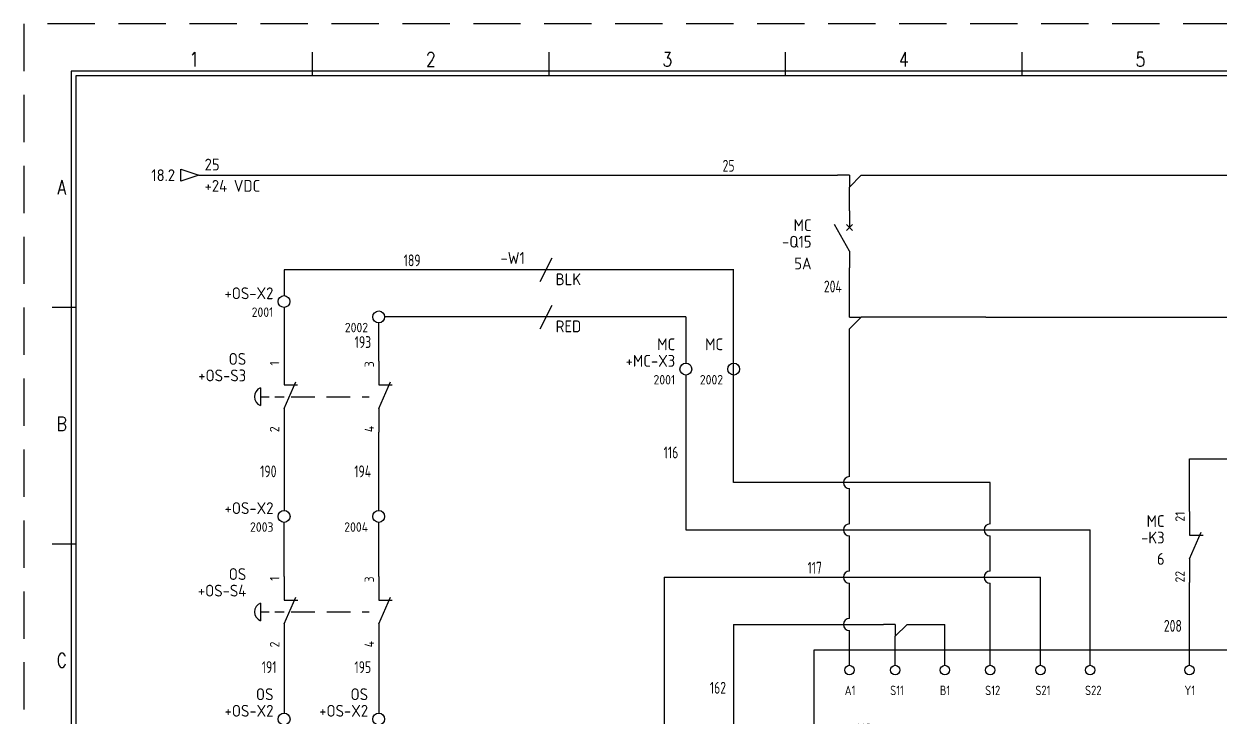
# Model space of a CAD drawing. Header units: millimetres. Extents: x 0 to 420, y 0 to 297.
# Drawn here: x 0 to 252.6, y 150.6 to 297 of the extents above; entities that cross this region are included whole.
import ezdxf
from ezdxf.enums import TextEntityAlignment as Align

# ---------------------------------------------------------------- set-up
doc = ezdxf.new("R2010")
doc.units = ezdxf.units.MM
doc.header["$LTSCALE"] = 10
doc.linetypes.add('DASHED', pattern=[0.75, 0.5, -0.25])
doc.linetypes.add('DASHEDX2', pattern=[1.5, 1, -0.5])
doc.layers.get('0').update_dxf_attribs({"linetype": 'CONTINUOUS'})
for name, color, linetype in [('BLU_1.0mm^2', 5, 'CONTINUOUS'), ('COMMENT', 4, 'CONTINUOUS'), ('DESC', 150, 'CONTINUOUS'), ('GRY_1.5mm^2', 9, 'CONTINUOUS'), ('LINK', 9, 'DASHED'), ('LOC', 8, 'CONTINUOUS'), ('MISC', 7, 'CONTINUOUS'), ('RED_1.0mm^2', 1, 'CONTINUOUS'), ('SYMS', 7, 'CONTINUOUS'), ('TAGS', 150, 'CONTINUOUS'), ('TERMS', 123, 'CONTINUOUS'), ('WIRENO', 72, 'CONTINUOUS'), ('WIREREF_DEST', 52, 'CONTINUOUS'), ('XREF', 7, 'CONTINUOUS'), ('XREFCHILD', 134, 'CONTINUOUS'), ('YEL_1.0mm^2', 2, 'CONTINUOUS'), ('ZUWAKU', 7, 'CONTINUOUS')]:
    doc.layers.add(name, color=color, linetype=linetype)
doc.styles.get("Standard").update_dxf_attribs({"font": 'romans', "width": 0.8, "bigfont": 'extfont'})
doc.styles.add('WD_IEC', font='isocp2.shx', dxfattribs={"width": 0.9, "height": 4, "bigfont": 'extfont2.shx'})

# ---------------------------------------------------------------- blocks, each defined once
blk = doc.blocks.new('VDV1_25')
for p, q in [((237.14, 48.12), (237.14, 51.12)), ((256.39, 48.12), (256.39, 51.12)), ((277.39, 48.12), (277.39, 51.12)), ((298.39, 48.12), (298.39, 51.12)), ((237.14, 30.12), (232.64, 48.12)), ((256.39, 30.12), (251.89, 48.12)), ((277.39, 30.12), (272.89, 48.12)), ((298.39, 30.12), (293.89, 48.12)), ((237.14, 27.12), (237.14, 30.12)), ((256.39, 27.12), (256.39, 30.12)), ((277.39, 27.12), (277.39, 30.12)), ((298.39, 27.12), (298.39, 30.12))]:
    blk.add_line(p, q)
for centre in [(14.88, 72.25), (34.25, 72.25), (55.25, 72.25), (74.38, 72.25), (95.62, 72.25), (116.62, 72.25), (158.62, 72.25), (197.12, 72.25), (217.78, 72.26), (237.14, 72.25), (256.5, 72.25), (277.38, 72.25), (298.62, 72.25), (319.62, 72.25), (14.88, 8.5), (34, 8.5), (74.75, 8.5), (96, 8.5), (237.12, 8.5), (256.25, 8.5), (277.5, 8.5), (298.38, 8.5), (320, 8.5)]:
    blk.add_circle(centre, 2)
at = {"layer": 'SYMS'}
for p, q in [((0, 80.75), (337, 80.75)), ((0, 0), (0, 80.75)), ((337, 80.75), (337, 0)), ((237.14, 51.12), (237.14, 70.25)), ((256.39, 51.12), (256.39, 70.25)), ((277.39, 51.12), (277.39, 70.25)), ((298.39, 51.12), (298.39, 70.25)), ((237.14, 27.12), (237.12, 10.5)), ((256.39, 27.12), (256.38, 10.5)), ((277.39, 27.12), (277.38, 10.5)), ((298.39, 27.12), (298.38, 10.5)), ((337, 0), (0, 0))]:
    blk.add_line(p, q, dxfattribs=at)
at = {"style": 'WD_IEC', "flags": 1}
for tag, p, height in [('X4TERM01', (12.88, 72.25), 0.256), ('X2TERM01', (14.88, 74.25), 0.256), ('X2TERM02', (34.25, 74.25), 0.256), ('X2TERM03', (55.25, 74.25), 0.256), ('X2TERM04', (74.38, 74.25), 0.256), ('X2TERM05', (95.62, 74.25), 0.256), ('X2TERM06', (116.62, 74.25), 0.256), ('X2TERM07', (158.62, 74.25), 0.256), ('X2TERM08', (197.12, 74.25), 0.256), ('X2TERM09', (217.78, 74.26), 0.256), ('X2TERM10', (237.14, 74.25), 0.256), ('X2TERM11', (256.5, 74.25), 0.256), ('X2TERM12', (277.38, 74.25), 0.256), ('X2TERM13', (298.62, 74.25), 0.256), ('X2TERM14', (319.62, 74.25), 0.256), ('X1TERM14', (321.62, 72.25), 0.256), ('X4TERM15', (12.88, 8.5), 0.256), ('X8TERM15', (14.88, 6.5), 0.256), ('X8TERM16', (34, 6.5), 0.256), ('X8TERM17', (74.75, 6.5), 0.256), ('X8TERM18', (96, 6.5), 0.256), ('X8TERM19', (237.12, 6.5), 0.256), ('X8TERM20', (256.25, 6.5), 0.256), ('X8TERM21', (277.5, 6.5), 0.256), ('X8TERM22', (298.38, 6.5), 0.256), ('X8TERM23', (320, 6.5), 0.256), ('X1TERM23', (322, 8.5), 0.256), ('FAMILY', (0, 0), 0.02), ('CAT', (0, 0), 0.02), ('MFG', (0, 0), 0.02), ('ASSYCODE', (0, 0), 0.02)]:
    blk.add_attdef(tag, p, '', height=height, dxfattribs=at)
at = {"style": 'WD_IEC'}
for tag, p in [('DESC1', (345.5, 44.62)), ('DESC2', (345.5, 38.25)), ('INST', (347.85, 24.39)), ('LOC', (347.97, 17.09))]:
    blk.add_attdef(tag, p, '', height=4, dxfattribs=at)
blk.add_attdef('TAG1', text='', height=4, dxfattribs=at).set_placement((21, 38.25), align=Align.CENTER)
at = {"layer": 'SYMS', "style": 'WD_IEC'}
for tag, p in [('TERM01', (12.88, 61.62)), ('TERM02', (32.12, 61.62)), ('TERM03', (53.12, 61.62)), ('TERM04', (72.25, 61.62)), ('TERM05', (93.5, 61.62)), ('TERM06', (114.5, 61.62)), ('TERM07', (156.5, 61.62)), ('TERM08', (195, 61.62)), ('TERM09', (213.07, 61.62)), ('TERM10', (229.88, 61.62)), ('TERM11', (247.95, 61.62)), ('TERM12', (268.83, 61.62)), ('TERM13', (289.63, 61.62)), ('TERM14', (317.5, 61.62)), ('TERM15', (10.62, 14.88)), ('TERM16', (29.75, 14.88)), ('TERM17', (72.62, 14.88)), ('TERM18', (93.88, 14.88)), ('TERM19', (230.02, 14.88)), ('TERM20', (248.18, 14.88)), ('TERM21', (268.83, 14.88)), ('TERM22', (289.75, 14.88)), ('TERM23', (317.88, 14.88))]:
    blk.add_attdef(tag, p, '', height=4, dxfattribs=at)
blk = doc.blocks.new('VPB22')
for p, q in [((0, 7.5), (0, 2.5)), ((0, -2.5), (2.5, 3.12)), ((0, 2.5), (2.87, 2.5)), ((0, -2.5), (0, -7.5))]:
    blk.add_line(p, q)
at = {"style": 'WD_IEC'}
for tag, p in [('INST', (-5.25, 7.75)), ('LOC', (-5.25, 4.25)), ('TAG2', (-5.25, 0.75)), ('XREF', (-5.25, -3.75)), ('DESC1', (-5.25, -7.6)), ('DESC2', (-5.25, -11.1)), ('DESC3', (-5.25, -14.6))]:
    blk.add_attdef(tag, text='', height=2.5, dxfattribs=at).set_placement(p, align=Align.RIGHT)
at = {"style": 'WD_IEC', "flags": 1}
for tag, p, height in [('X2TERM01', (0, 7.5), 0.32), ('X4LINK', (-2, 0), 0.32), ('X1LINK', (1.11, 0), 0.32), ('CONTACT', (4, -3.5), 1), ('FAMILY', (4, -5), 1), ('X8TERM02', (0, -7.5), 0.32)]:
    blk.add_attdef(tag, p, '', height=height, dxfattribs=at)
at = {"style": 'WD_IEC'}
blk.add_attdef('TERM01', text='', height=2, rotation=90, dxfattribs=at).set_placement((-1, 7.5), align=Align.RIGHT)
blk.add_attdef('TERM02', (-1, -7.5), '', height=2, rotation=90, dxfattribs=at)
blk = doc.blocks.new('HW02')
for p, q in [((-1.25, -2.5), (1.25, 2.5)), ((1.25, 0), (-1.25, 0))]:
    blk.add_line(p, q)
at = {"style": 'WD_IEC', "flags": 1}
for tag, height, p in [('INST', 2.5, (-4.5, 8.25)), ('LOC', 2.5, (-4.5, 4.75)), ('XREF', 2.7, (-4.5, -3.75)), ('DESC1', 2.5, (-4.5, -7.75)), ('DESC2', 2.5, (-4.5, -11.25)), ('DESC3', 2.5, (-4.5, -14.75))]:
    blk.add_attdef(tag, text='', height=height, dxfattribs=at).set_placement(p, align=Align.RIGHT)
at = {"style": 'WD_IEC'}
blk.add_attdef('TAG2', text='', height=2.5, dxfattribs=at).set_placement((-4.5, 1.25), align=Align.RIGHT)
at = {"style": 'WD_IEC', "flags": 1}
for tag, p, height in [('X4TERM01', (-1.25, 0), 0.36), ('X2LINK', (0, 1), 0.32), ('X1TERM01', (1.25, 0), 0.36), ('X8LINK', (0, -1), 0.32), ('FAMILY', (3.06, -11.76), 1)]:
    blk.add_attdef(tag, p, '', height=height, dxfattribs=at)
at = {"style": 'WD_IEC'}
blk.add_attdef('RATING1', text='', height=2.5, dxfattribs=at).set_placement((2, -2), align=Align.MIDDLE_LEFT)
blk = doc.blocks.new('VPB12M')
for p, q in [((0, 7.5), (0, 2.5)), ((0, -2.5), (2.5, 3.125)), ((-5, 1.875), (-5, -1.875)), ((-5, 0), (-3.125, 0)), ((-1.94444, 0), (0, 0)), ((0, 2.5), (2.8678, 2.5)), ((0, -2.5), (0, -7.5))]:
    blk.add_line(p, q)
blk.add_arc((-4.21875, 0), 2.03125, 112.6198649, 247.3801351)
at = {"style": 'WD_IEC'}
for tag, p in [('INST', (-8, 10.25)), ('LOC', (-8, 6.75)), ('TAG1', (-8, 3.25)), ('DESC1', (-8, -10.35)), ('DESC2', (-8, -13.85)), ('DESC3', (-8, -17.35))]:
    blk.add_attdef(tag, text='', height=2.5, dxfattribs=at).set_placement(p, align=Align.RIGHT)
at = {"style": 'WD_IEC', "flags": 1}
for tag, p, height in [('X2TERM01', (0, 7.5), 0.32), ('CONTACT', (0.5, 4.5), 1), ('X1LINK', (1.5, 0), 0.32), ('ASSYCODE', (1, -4), 1), ('FAMILY', (1, -5.5), 1), ('X8TERM02', (0, -7.5), 0.32), ('CATDESC', (1, -7), 1)]:
    blk.add_attdef(tag, p, '', height=height, dxfattribs=at)
at = {"style": 'WD_IEC'}
blk.add_attdef('TERM01', text='', height=2, rotation=90, dxfattribs=at).set_placement((-1, 7.5), align=Align.RIGHT)
at = {"style": 'WD_IEC', "flags": 9}
for tag, p in [('MFG', (-8.5, -0.25)), ('CAT', (-8.5, -2.75))]:
    blk.add_attdef(tag, text='', height=1.5, dxfattribs=at).set_placement(p, align=Align.RIGHT)
at = {"style": 'WD_IEC'}
blk.add_attdef('TERM02', (-1, -7.5), '', height=2, rotation=90, dxfattribs=at)
at = {"lineweight": 15, "style": 'WD_IEC'}
blk.add_attdef('XREF', text='', height=2.5, dxfattribs=at).set_placement((-8, -6.35), align=Align.RIGHT)
blk = doc.blocks.new('HW01')
for p, q in [((-1.25, -2.5), (1.25, 2.5)), ((1.25, 0), (-1.25, 0))]:
    blk.add_line(p, q)
at = {"style": 'WD_IEC', "flags": 1}
for tag, height, p in [('INST', 2.5, (-4.5, 8.25)), ('LOC', 2.5, (-4.5, 4.75)), ('XREF', 2.7, (-4.5, -3.75)), ('DESC1', 2.5, (-4.5, -7.75)), ('DESC2', 2.5, (-4.5, -11.25)), ('DESC3', 2.5, (-4.5, -14.75))]:
    blk.add_attdef(tag, text='', height=height, dxfattribs=at).set_placement(p, align=Align.RIGHT)
at = {"style": 'WD_IEC'}
blk.add_attdef('TAG1', text='', height=2.5, dxfattribs=at).set_placement((-4.5, 1.25), align=Align.RIGHT)
at = {"style": 'WD_IEC', "flags": 1}
for tag, p, height in [('X4TERM01', (-1.25, 0), 0.36), ('X2LINK', (0, 1), 0.32), ('X1TERM01', (1.25, 0), 0.36), ('X8LINK', (0, -1), 0.32), ('MFG', (3.06, -7.26), 1), ('ASSYCODE', (3.06, -10.26), 1), ('CAT', (3.06, -8.76), 1), ('FAMILY', (3.06, -11.76), 1), ('CATDESC', (3.06, -13.26), 1)]:
    blk.add_attdef(tag, p, '', height=height, dxfattribs=at)
at = {"style": 'WD_IEC'}
blk.add_attdef('RATING1', text='', height=2.5, dxfattribs=at).set_placement((2, -2), align=Align.MIDDLE_LEFT)
blk = doc.blocks.new('VCR22')
for p, q in [((0, 7.5), (0, 2.5)), ((0, -2.5), (2.5, 3.12)), ((0, 2.5), (2.87, 2.5)), ((0, -2.5), (0, -7.5))]:
    blk.add_line(p, q)
at = {"style": 'WD_IEC'}
for tag, p in [('INST', (-5.25, 7.75)), ('LOC', (-5.25, 4.25)), ('TAG2', (-5.25, 0.75)), ('XREF', (-5.25, -3.75)), ('DESC1', (-5.25, -7.6)), ('DESC2', (-5.25, -11.1)), ('DESC3', (-5.25, -14.6))]:
    blk.add_attdef(tag, text='', height=2.5, dxfattribs=at).set_placement(p, align=Align.RIGHT)
at = {"style": 'WD_IEC', "flags": 1}
for tag, p, height in [('X2TERM01', (0, 7.5), 0.32), ('X4LINK', (-2, 0), 0.32), ('X1LINK', (1.11, 0), 0.32), ('CONTACT', (4, -3.5), 1), ('FAMILY', (4, -5), 1), ('X8TERM02', (0, -7.5), 0.32)]:
    blk.add_attdef(tag, p, '', height=height, dxfattribs=at)
at = {"style": 'WD_IEC'}
blk.add_attdef('TERM01', text='', height=2, rotation=90, dxfattribs=at).set_placement((-1, 7.5), align=Align.RIGHT)
blk.add_attdef('TERM02', (-1, -7.5), '', height=2, rotation=90, dxfattribs=at)
blk = doc.blocks.new('HA1D3')
blk.add_lwpolyline([(0, 0), (-3.75, -1.25), (-3.75, 1.25)], close=True)
at = {"style": 'WD_IEC', "flags": 1}
blk.add_attdef('SIGCODE', text='', height=1, dxfattribs=at).set_placement((-2.5, 1.8), align=Align.RIGHT)
at = {"style": 'WD_IEC'}
for tag, p, height, flags in [('WIRENO', (1.25, 1), 2.5, 8), ('X1TERM01', (0, 0), 0.32, 1)]:
    blk.add_attdef(tag, p, '', height=height, dxfattribs=dict(at, flags=flags))
blk.add_attdef('XREF', text='', height=2.5, dxfattribs=at).set_placement((-5, 0), align=Align.MIDDLE_RIGHT)
blk.add_attdef('DESC1', text='', height=2.5, dxfattribs=at).set_placement((1.25, -1), align=Align.TOP_LEFT)
blk = doc.blocks.new('VT0002')
blk.add_circle((0, 0), 1.25)
at = {"style": 'WD_IEC', "flags": 1}
for tag, p, height in [('ASSYCODE', (2.75, 10.75), 1), ('CATDESC', (2.75, 9.25), 1), ('MFG', (2.75, 7.25), 1.5), ('CAT', (2.75, 4.75), 1.5), ('X2PIN01', (0, 2.25), 0.4), ('X4TERM01', (-1.25, 0), 0.32), ('X4PIN01', (-1.25, 1), 0.4), ('X4TERMDESC01', (-1.25, 0.5), 0.4), ('X2TERM01', (0, 1.25), 0.32), ('X2TERMDESC01', (0, 1.75), 0.4), ('X8PIN01', (0, -0.25), 0.4), ('X1TERM01', (1.25, 0), 0.32), ('X1PIN01', (1.25, 1), 0.4), ('X1TERMDESC01', (1.25, 0.5), 0.4), ('X8TERM01', (0, -1.25), 0.32), ('X8TERMDESC01', (0, -0.75), 0.4), ('LINKTERM', (0, -2), 0.4), ('STRIPSEQ', (0, -3), 0.4)]:
    blk.add_attdef(tag, p, '', height=height, dxfattribs=at)
at = {"style": 'WD_IEC'}
for tag, p in [('INST', (-2.25, 7.5)), ('LOC', (-2.25, 4))]:
    blk.add_attdef(tag, text='', height=2.5, dxfattribs=at).set_placement(p, align=Align.RIGHT)
at = {"style": 'WD_IEC', "flags": 8}
for tag, height, p in [('TAGSTRIP', 2.5, (-2.25, 0.5)), ('TERM01', 2, (-2.25, -3.25))]:
    blk.add_attdef(tag, text='', height=height, dxfattribs=at).set_placement(p, align=Align.RIGHT)
blk = doc.blocks.new('VT1002')
blk.add_circle((0, 0), 1.25)
at = {"style": 'WD_IEC', "flags": 1}
for tag, p, height in [('ASSYCODE', (2.75, 10.75), 1), ('CATDESC', (2.75, 9.25), 1), ('MFG', (2.75, 7.25), 1.5), ('CAT', (2.75, 4.75), 1.5), ('X2PIN01', (0, 2.25), 0.4), ('X4TERM01', (-1.25, 0), 0.32), ('X4PIN01', (-1.25, 1), 0.4), ('X4TERMDESC01', (-1.25, 0.5), 0.4), ('X2TERM01', (0, 1.25), 0.32), ('X2TERMDESC01', (0, 1.75), 0.4), ('X8PIN01', (0, -0.25), 0.4), ('X1TERM01', (1.25, 0), 0.32), ('X1PIN01', (1.25, 1), 0.4), ('X1TERMDESC01', (1.25, 0.5), 0.4), ('X8TERM01', (0, -1.25), 0.32), ('X8TERMDESC01', (0, -0.75), 0.4), ('LINKTERM', (0, -2), 0.4), ('STRIPSEQ', (0, -3), 0.4)]:
    blk.add_attdef(tag, p, '', height=height, dxfattribs=at)
at = {"style": 'WD_IEC'}
for tag, p in [('INST', (-2.25, 7.5)), ('LOC', (-2.25, 4))]:
    blk.add_attdef(tag, text='', height=2.5, dxfattribs=at).set_placement(p, align=Align.RIGHT)
at = {"style": 'WD_IEC', "flags": 8}
for tag, height, p in [('TAGSTRIP', 2.5, (-2.25, 0.5)), ('TERM01', 2, (-2.25, -3.25))]:
    blk.add_attdef(tag, text='', height=height, dxfattribs=at).set_placement(p, align=Align.RIGHT)
blk = doc.blocks.new('WD_WNH')
at = {"linetype": 'Continuous', "style": 'WD_IEC', "width": 0.8}
blk.add_attdef('WIRENO', text='', height=2.5, dxfattribs=at).set_placement((0, 0.75), align=Align.CENTER)
at = {"style": 'WD_IEC', "flags": 1}
for tag, p in [('W08USER', (0, 0.375)), ('W04USER', (0, 0.875)), ('W05USER', (0, 0.75)), ('W09USER', (0, 0.25)), ('W03USER', (0, 1)), ('W06USER', (0, 0.625)), ('W07USER', (0, 0.5)), ('W02USER', (0, 1.125)), ('W01USER', (0, 1.25)), ('W10USER', (0, 0.125))]:
    blk.add_attdef(tag, text='', height=0.08, dxfattribs=at).set_placement(p, align=Align.CENTER)
blk = doc.blocks.new('WD_WNV')
at = {"linetype": 'Continuous', "style": 'WD_IEC', "width": 0.8}
blk.add_attdef('WIRENO', text='', height=2.5, dxfattribs=at).set_placement((-1.6, 0), align=Align.MIDDLE_RIGHT)
at = {"style": 'WD_IEC', "flags": 1}
for tag, p in [('W08USER', (-1, 0.375)), ('W04USER', (-1, 0.875)), ('W05USER', (-1, 0.75)), ('W09USER', (-1, 0.25)), ('W03USER', (-1, 1)), ('W06USER', (-1, 0.625)), ('W07USER', (-1, 0.5)), ('W02USER', (-1, 1.125)), ('W01USER', (-1, 1.25)), ('W10USER', (-1, 0.125))]:
    blk.add_attdef(tag, text='', height=0.08, dxfattribs=at).set_placement(p, align=Align.CENTER)
blk = doc.blocks.new('JIS_border_a3(L)')
at = {"layer": 'ZUWAKU', "color": 5, "linetype": 'DASHEDX2'}
for p, q in [((420, 297), (0, 297)), ((0, 297), (0, 0))]:
    blk.add_line(p, q, dxfattribs=at)
at = {"layer": 'ZUWAKU'}
for p, q in [((61, 286), (61, 291)), ((111, 286), (111, 291)), ((161, 286), (161, 291)), ((211, 286), (211, 291)), ((11, 237), (6, 237)), ((11, 187), (6, 187))]:
    blk.add_line(p, q, dxfattribs=at)
at = {"layer": 'ZUWAKU', "color": 5}
for p, q in [((10, 287), (10, 10)), ((410, 287), (10, 287)), ((11, 286), (11, 11)), ((409, 286), (11, 286))]:
    blk.add_line(p, q, dxfattribs=at)
at = {"layer": 'COMMENT', "width": 0.8}
for s, p in [('1', (36, 289.5)), ('2', (86, 289.5)), ('3', (136, 289.5)), ('4', (186, 289.5)), ('5', (236, 289.5)), ('A', (8, 262.43)), ('B', (8, 212.43)), ('C', (8, 162.43))]:
    blk.add_text(s, height=3, dxfattribs=at).set_placement(p, align=Align.MIDDLE)
blk = doc.blocks.new('HT0_812')
at = {"layer": 'GRY_1.5mm^2'}
for p, q in [((0, 0), (0, 2.5)), ((0, 0), (2.5, 0)), ((2.5, 0), (0, -2.5))]:
    blk.add_line(p, q, dxfattribs=at)
at = {"layer": 'GRY_1.5mm^2', "style": 'WD_IEC', "flags": 1}
for tag, p in [('X2TERM01', (0, 2.5)), ('WDWSEQ', (1.92, 1.22)), ('X1TERM01', (2.5, 0)), ('X8TERM01', (0, -2.5))]:
    blk.add_attdef(tag, p, '', height=0.4, dxfattribs=at)
blk = doc.blocks.new('VCB1')
for p, q in [((0, 6), (0, 2.5)), ((0, -2.5), (-3.12, 3.12)), ((0.62, 1.88), (-0.62, 3.12)), ((-0.62, 1.88), (0.62, 3.12)), ((0, -2.5), (0, -6))]:
    blk.add_line(p, q)
at = {"style": 'WD_IEC'}
for tag, p in [('INST', (-8, 5.25)), ('LOC', (-8, 1.75)), ('TAG1', (-8, -1.75)), ('RATING1', (-8, -6.35)), ('DESC1', (-8, -14.35)), ('DESC2', (-8, -17.85)), ('DESC3', (-8, -21.35))]:
    blk.add_attdef(tag, text='', height=2.5, dxfattribs=at).set_placement(p, align=Align.RIGHT)
at = {"style": 'WD_IEC', "flags": 1}
for tag, p, height in [('X2TERM02', (0, 6), 0.32), ('MFG', (2.84, 2.53), 1.5), ('X4LINK', (-2, 0), 0.32), ('X1LINK', (-0.5, 0), 0.32), ('CAT', (2.84, 0.03), 1.5), ('X8TERM01', (0, -6), 0.32), ('ASSYCODE', (1, -9), 1), ('FAMILY', (1, -10.5), 1), ('CATDESC', (1, -12), 1), ('CONTACT', (1, -13.5), 1)]:
    blk.add_attdef(tag, p, '', height=height, dxfattribs=at)
at = {"style": 'WD_IEC'}
blk.add_attdef('TERM02', text='', height=2, dxfattribs=at).set_placement((1.43, 6), align=Align.TOP_LEFT)
blk.add_attdef('TERM01', (1.4, -5.61), '', height=2, dxfattribs=at)
at = {"lineweight": 15, "style": 'WD_IEC'}
blk.add_attdef('XREF', text='', height=2.5, dxfattribs=at).set_placement((-8, -10.35), align=Align.RIGHT)
blk = doc.blocks.new('HT0_184')
for p, q in [((0, 0), (-2.5, 0)), ((0, 0), (0, -2.5)), ((0, -2.5), (2.5, 0))]:
    blk.add_line(p, q)
at = {"style": 'WD_IEC', "flags": 1}
for tag, p in [('X4TERM01', (-2.5, 0)), ('X1TERM01', (2.5, 0)), ('X8TERM01', (0, -2.5)), ('WDWSEQ', (1.53, -1.26))]:
    blk.add_attdef(tag, p, '', height=0.4, dxfattribs=at)

msp = doc.modelspace()

# ---------------------------------------------------------------- linework, layer by layer
at = {"layer": 'BLU_1.0mm^2'}
for p, q in [((36.95, 265), (171.99, 265)), ((176.99, 265), (303.24, 265)), ((174.49, 257.44), (174.49, 262.5)), ((54.98, 237.04), (54.98, 225.66)), ((75, 225.66), (75, 233.79)), ((54.98, 210.66), (55, 194.1)), ((75, 194.1), (75, 210.66)), ((55, 180.16), (55, 191.6)), ((75, 180.16), (75, 191.6)), ((55, 165.16), (55, 151.25)), ((75, 165.16), (75, 151.25))]:
    msp.add_line(p, q, dxfattribs=at)
at = {"layer": 'GRY_1.5mm^2'}
for p, q in [((174.49, 237.5), (174.49, 245.44)), ((150, 200), (150, 245)), ((203.35, 235), (176.99, 235)), ((203.35, 235), (283.12, 235)), ((174.49, 201.27), (174.49, 232.5)), ((139.92, 222.75), (139.92, 190)), ((246.36, 205), (265.61, 205)), ((246.36, 193.88), (246.36, 205)), ((204.24, 200), (150, 200)), ((204.24, 191.27), (204.24, 200)), ((174.49, 191.27), (174.49, 198.73)), ((139.92, 190), (225.36, 190)), ((225.36, 161.37), (225.36, 190)), ((174.49, 181.27), (174.49, 188.73)), ((204.24, 181.27), (204.24, 188.73)), ((135.36, 180), (214.86, 180)), ((135.36, 180), (135.36, 143.25)), ((214.86, 161.37), (214.86, 180)), ((174.49, 171.26), (174.49, 178.73)), ((204.24, 161.37), (204.24, 178.73)), ((246.36, 161.37), (246.36, 178.88)), ((150.01, 170), (181.68, 170)), ((150.01, 170), (150.01, 143.25)), ((186.68, 170), (194.68, 170)), ((194.68, 161.37), (194.68, 170)), ((174.49, 161.37), (174.49, 168.72)), ((184.18, 161.37), (184.18, 167.5))]:
    msp.add_line(p, q, dxfattribs=at)
for centre in [(174.49, 200), (174.49, 190), (204.24, 190), (174.49, 180), (204.24, 180), (174.49, 169.99)]:
    msp.add_arc(centre, 1.27, 90, 270, dxfattribs=at)
at = {"layer": 'LINK'}
for points in [[(56.48, 218.16), (73, 218.16)], [(56.5, 172.66), (73, 172.66)]]:
    msp.add_lwpolyline(points, dxfattribs=at)
at = {"layer": 'RED_1.0mm^2'}
for p, q in [((109.14, 235.04), (76.25, 235.04)), ((139.92, 235.04), (111.64, 235.04)), ((139.92, 235.04), (139.92, 225.25))]:
    msp.add_line(p, q, dxfattribs=at)
at = {"layer": 'YEL_1.0mm^2'}
for p, q in [((54.98, 245), (54.98, 239.54)), ((109.14, 245), (54.98, 245)), ((150.05, 245), (111.64, 245))]:
    msp.add_line(p, q, dxfattribs=at)

# ---------------------------------------------------------------- block references
msp.add_blockref('JIS_border_a3(L)', (0, 0))
at = {"layer": 'BLU_1.0mm^2'}
msp.add_blockref('HT0_184', (174.49, 265), dxfattribs=at)
at = {"layer": 'GRY_1.5mm^2'}
for name, p in [('HT0_812', (174.49, 235)), ('HT0_184', (184.18, 170))]:
    msp.add_blockref(name, p, dxfattribs=at)
at = {"layer": 'SYMS'}
ref = msp.add_blockref('HA1D3', (36.95, 265), dxfattribs=at)
ref.add_attrib('WIRENO', '25', (38.2, 266), dxfattribs={"layer": 'WIREREF_DEST', "height": 2.5, "style": 'WD_IEC', "flags": 8})
ref.add_attrib('DESC1', '+24 VDC', dxfattribs={"layer": 'DESC', "height": 2.5, "style": 'WD_IEC'}).set_placement((38.2, 264), align=Align.TOP_LEFT)
ref.add_attrib('XREF', '18.2', dxfattribs={"layer": 'XREF', "height": 2.5, "style": 'WD_IEC'}).set_placement((31.95, 265), align=Align.MIDDLE_RIGHT)
ref = msp.add_blockref('VCB1', (174.49, 251.44), dxfattribs=at)
ref.add_attrib('TAG1', '-Q15', dxfattribs={"layer": 'TAGS', "height": 2.5, "style": 'WD_IEC'}).set_placement((166.49, 249.69), align=Align.RIGHT)
ref.add_attrib('LOC', 'MC', dxfattribs={"layer": 'LOC', "height": 2.5, "style": 'WD_IEC'}).set_placement((166.49, 253.19), align=Align.RIGHT)
ref.add_attrib('RATING1', '5A', dxfattribs={"layer": 'MISC', "height": 2.5, "style": 'WD_IEC'}).set_placement((166.49, 245.09), align=Align.RIGHT)
ref = msp.add_blockref('HW01', (110.39, 245), dxfattribs=at)
ref.add_attrib('TAG1', '-W1', dxfattribs={"layer": 'TAGS', "height": 2.5, "style": 'WD_IEC'}).set_placement((105.89, 246.25), align=Align.RIGHT)
ref.add_attrib('RATING1', 'BLK', dxfattribs={"layer": 'MISC', "height": 2.5, "style": 'WD_IEC'}).set_placement((112.39, 243), align=Align.MIDDLE_LEFT)
ref = msp.add_blockref('VT0002', (54.98, 238.29), dxfattribs=at)
ref.add_attrib('TAGSTRIP', '+OS-X2', dxfattribs={"layer": 'TAGS', "height": 2.5, "style": 'WD_IEC', "flags": 8}).set_placement((52.73, 238.79), align=Align.RIGHT)
ref.add_attrib('TERM01', '2001', dxfattribs={"layer": 'TERMS', "height": 2, "style": 'WD_IEC', "flags": 8}).set_placement((52.73, 235.04), align=Align.RIGHT)
ref = msp.add_blockref('HW02', (110.39, 235.04), dxfattribs=at)
ref.add_attrib('RATING1', 'RED', dxfattribs={"layer": 'MISC', "height": 2.5, "style": 'WD_IEC'}).set_placement((112.39, 233.04), align=Align.MIDDLE_LEFT)
ref = msp.add_blockref('VT0002', (75, 235.04), dxfattribs=at)
ref.add_attrib('TERM01', '2002', dxfattribs={"layer": 'TERMS', "height": 2, "style": 'WD_IEC', "flags": 8}).set_placement((72.75, 231.79), align=Align.RIGHT)
ref = msp.add_blockref('VT1002', (139.92, 224), dxfattribs=at)
ref.add_attrib('TAGSTRIP', '+MC-X3', dxfattribs={"layer": 'TAGS', "height": 2.5, "style": 'WD_IEC', "flags": 8}).set_placement((137.67, 224.5), align=Align.RIGHT)
ref.add_attrib('LOC', 'MC', dxfattribs={"layer": 'LOC', "height": 2.5, "style": 'WD_IEC'}).set_placement((137.67, 228), align=Align.RIGHT)
ref.add_attrib('TERM01', '2001', dxfattribs={"layer": 'TERMS', "height": 2, "style": 'WD_IEC', "flags": 8}).set_placement((137.67, 220.75), align=Align.RIGHT)
ref = msp.add_blockref('VT1002', (150.04, 224), dxfattribs=at)
ref.add_attrib('LOC', 'MC', dxfattribs={"layer": 'LOC', "height": 2.5, "style": 'WD_IEC'}).set_placement((147.79, 228), align=Align.RIGHT)
ref.add_attrib('TERM01', '2002', dxfattribs={"layer": 'TERMS', "height": 2, "style": 'WD_IEC', "flags": 8}).set_placement((147.79, 220.75), align=Align.RIGHT)
ref = msp.add_blockref('VPB12M', (54.98, 218.16), dxfattribs=at)
ref.add_attrib('TAG1', '+OS-S3', dxfattribs={"layer": 'TAGS', "height": 2.5, "style": 'WD_IEC'}).set_placement((46.98, 221.41), align=Align.RIGHT)
ref.add_attrib('LOC', 'OS', dxfattribs={"layer": 'LOC', "height": 2.5, "style": 'WD_IEC'}).set_placement((46.98, 224.91), align=Align.RIGHT)
ref.add_attrib('TERM01', '1', dxfattribs={"layer": 'TERMS', "height": 2, "rotation": 90, "style": 'WD_IEC'}).set_placement((53.98, 225.66), align=Align.RIGHT)
ref.add_attrib('TERM02', '2', (53.98, 210.66), dxfattribs={"layer": 'TERMS', "height": 2, "rotation": 90, "style": 'WD_IEC'})
ref = msp.add_blockref('VPB22', (75, 218.16), dxfattribs=at)
ref.add_attrib('TERM01', '3', dxfattribs={"layer": 'TERMS', "height": 2, "rotation": 90, "style": 'WD_IEC'}).set_placement((74, 225.66), align=Align.RIGHT)
ref.add_attrib('TERM02', '4', (74, 210.66), dxfattribs={"layer": 'TERMS', "height": 2, "rotation": 90, "style": 'WD_IEC'})
ref = msp.add_blockref('VT0002', (55, 192.85), dxfattribs=at)
ref.add_attrib('TAGSTRIP', '+OS-X2', dxfattribs={"layer": 'TAGS', "height": 2.5, "style": 'WD_IEC', "flags": 8}).set_placement((52.75, 193.35), align=Align.RIGHT)
ref.add_attrib('TERM01', '2003', dxfattribs={"layer": 'TERMS', "height": 2, "style": 'WD_IEC', "flags": 8}).set_placement((52.75, 189.6), align=Align.RIGHT)
ref = msp.add_blockref('VT0002', (75, 192.85), dxfattribs=at)
ref.add_attrib('TERM01', '2004', dxfattribs={"layer": 'TERMS', "height": 2, "style": 'WD_IEC', "flags": 8}).set_placement((72.75, 189.6), align=Align.RIGHT)
ref = msp.add_blockref('VCR22', (246.36, 186.38), dxfattribs=at)
ref.add_attrib('TAG2', '-K3', dxfattribs={"layer": 'TAGS', "height": 2.5, "style": 'WD_IEC'}).set_placement((241.11, 187.12), align=Align.RIGHT)
ref.add_attrib('LOC', 'MC', dxfattribs={"layer": 'LOC', "height": 2.5, "style": 'WD_IEC'}).set_placement((241.11, 190.62), align=Align.RIGHT)
ref.add_attrib('XREF', '6', dxfattribs={"layer": 'XREFCHILD', "height": 2.5, "style": 'WD_IEC'}).set_placement((241.11, 182.62), align=Align.RIGHT)
ref.add_attrib('TERM01', '21', dxfattribs={"layer": 'TERMS', "height": 2, "rotation": 90, "style": 'WD_IEC'}).set_placement((245.36, 193.88), align=Align.RIGHT)
ref.add_attrib('TERM02', '22', (245.36, 178.88), dxfattribs={"layer": 'TERMS', "height": 2, "rotation": 90, "style": 'WD_IEC'})
ref = msp.add_blockref('VPB12M', (55, 172.66), dxfattribs=at)
ref.add_attrib('TAG1', '+OS-S4', dxfattribs={"layer": 'TAGS', "height": 2.5, "style": 'WD_IEC'}).set_placement((47, 175.91), align=Align.RIGHT)
ref.add_attrib('LOC', 'OS', dxfattribs={"layer": 'LOC', "height": 2.5, "style": 'WD_IEC'}).set_placement((47, 179.41), align=Align.RIGHT)
ref.add_attrib('TERM01', '1', dxfattribs={"layer": 'TERMS', "height": 2, "rotation": 90, "style": 'WD_IEC'}).set_placement((54, 180.16), align=Align.RIGHT)
ref.add_attrib('TERM02', '2', (54, 165.16), dxfattribs={"layer": 'TERMS', "height": 2, "rotation": 90, "style": 'WD_IEC'})
ref = msp.add_blockref('VPB22', (75, 172.66), dxfattribs=at)
ref.add_attrib('TERM01', '3', dxfattribs={"layer": 'TERMS', "height": 2, "rotation": 90, "style": 'WD_IEC'}).set_placement((74, 180.16), align=Align.RIGHT)
ref.add_attrib('TERM02', '4', (74, 165.16), dxfattribs={"layer": 'TERMS', "height": 2, "rotation": 90, "style": 'WD_IEC'})
ref = msp.add_blockref('VDV1_25', (167.05, 124.24), dxfattribs=dict(at, xscale=0.5, yscale=0.5, zscale=0.5))
ref.add_attrib('TERM10', '13', (281.99, 155.06), dxfattribs={"layer": 'TERMS', "height": 2, "style": 'WD_IEC', "width": 0.9})
ref.add_attrib('TERM23', '34', (325.99, 131.68), dxfattribs={"layer": 'TERMS', "height": 2, "style": 'WD_IEC', "width": 0.9})
ref.add_attrib('TERM22', '68', (311.93, 131.68), dxfattribs={"layer": 'TERMS', "height": 2, "style": 'WD_IEC', "width": 0.9})
ref.add_attrib('TERM21', '58', (301.46, 131.68), dxfattribs={"layer": 'TERMS', "height": 2, "style": 'WD_IEC', "width": 0.9})
ref.add_attrib('TERM20', '24', (291.14, 131.68), dxfattribs={"layer": 'TERMS', "height": 2, "style": 'WD_IEC', "width": 0.9})
ref.add_attrib('TERM19', '14', (282.06, 131.68), dxfattribs={"layer": 'TERMS', "height": 2, "style": 'WD_IEC', "width": 0.9})
ref.add_attrib('TERM18', 'Y4', (213.99, 131.68), dxfattribs={"layer": 'TERMS', "height": 2, "style": 'WD_IEC', "width": 0.9})
ref.add_attrib('TERM17', 'Y3', (203.36, 131.68), dxfattribs={"layer": 'TERMS', "height": 2, "style": 'WD_IEC', "width": 0.9})
ref.add_attrib('TERM16', 'PE', (181.93, 131.68), dxfattribs={"layer": 'TERMS', "height": 2, "style": 'WD_IEC', "width": 0.9})
ref.add_attrib('TERM15', 'A2', (172.36, 131.68), dxfattribs={"layer": 'TERMS', "height": 2, "style": 'WD_IEC', "width": 0.9})
ref.add_attrib('TERM14', '33', (325.8, 155.06), dxfattribs={"layer": 'TERMS', "height": 2, "style": 'WD_IEC', "width": 0.9})
ref.add_attrib('TERM13', '67', (311.86, 155.06), dxfattribs={"layer": 'TERMS', "height": 2, "style": 'WD_IEC', "width": 0.9})
ref.add_attrib('TERM12', '57', (301.46, 155.06), dxfattribs={"layer": 'TERMS', "height": 2, "style": 'WD_IEC', "width": 0.9})
ref.add_attrib('TERM11', '23', (291.03, 155.06), dxfattribs={"layer": 'TERMS', "height": 2, "style": 'WD_IEC', "width": 0.9})
ref.add_attrib('TERM09', 'S33', (273.58, 155.06), dxfattribs={"layer": 'TERMS', "height": 2, "style": 'WD_IEC', "width": 0.9})
ref.add_attrib('TERM08', 'Y2', (264.55, 155.06), dxfattribs={"layer": 'TERMS', "height": 2, "style": 'WD_IEC', "width": 0.9})
ref.add_attrib('TERM07', 'Y1', (245.3, 155.06), dxfattribs={"layer": 'TERMS', "height": 2, "style": 'WD_IEC', "width": 0.9})
ref.add_attrib('TERM06', 'S22', (224.3, 155.06), dxfattribs={"layer": 'TERMS', "height": 2, "style": 'WD_IEC', "width": 0.9})
ref.add_attrib('TERM05', 'S21', (213.8, 155.06), dxfattribs={"layer": 'TERMS', "height": 2, "style": 'WD_IEC', "width": 0.9})
ref.add_attrib('TERM04', 'S12', (203.18, 155.06), dxfattribs={"layer": 'TERMS', "height": 2, "style": 'WD_IEC', "width": 0.9})
ref.add_attrib('TERM03', 'B1', (193.61, 155.06), dxfattribs={"layer": 'TERMS', "height": 2, "style": 'WD_IEC', "width": 0.9})
ref.add_attrib('TERM02', 'S11', (183.11, 155.06), dxfattribs={"layer": 'TERMS', "height": 2, "style": 'WD_IEC', "width": 0.9})
ref.add_attrib('TERM01', 'A1', (173.49, 155.06), dxfattribs={"layer": 'TERMS', "height": 2, "style": 'WD_IEC', "width": 0.9})
ref.add_attrib('DESC1', 'XPS-AT', (339.8, 146.56), dxfattribs={"layer": 'DESC', "height": 2, "style": 'WD_IEC', "width": 0.9})
ref.add_attrib('LOC', 'MC', (176.17, 147.03), dxfattribs={"layer": 'LOC', "height": 2, "style": 'WD_IEC', "width": 0.9})
ref.add_attrib('DESC2', 'EMERGENCY STOP RELAY', (339.8, 143.37), dxfattribs={"layer": 'DESC', "height": 2, "style": 'WD_IEC', "width": 0.9})
ref.add_attrib('TAG1', '-U4', dxfattribs={"layer": 'TAGS', "height": 2, "style": 'WD_IEC', "width": 0.9}).set_placement((177.55, 143.37), align=Align.CENTER)
ref = msp.add_blockref('VT1002', (55, 150), dxfattribs=at)
ref.add_attrib('TAGSTRIP', '+OS-X2', dxfattribs={"layer": 'TAGS', "height": 2.5, "style": 'WD_IEC', "flags": 8}).set_placement((52.75, 150.5), align=Align.RIGHT)
ref.add_attrib('LOC', 'OS', dxfattribs={"layer": 'LOC', "height": 2.5, "style": 'WD_IEC'}).set_placement((52.75, 154), align=Align.RIGHT)
ref.add_attrib('TERM01', '2005', dxfattribs={"layer": 'TERMS', "height": 2, "style": 'WD_IEC', "flags": 8}).set_placement((52.75, 146.75), align=Align.RIGHT)
ref = msp.add_blockref('VT1002', (75, 150), dxfattribs=at)
ref.add_attrib('TAGSTRIP', '+OS-X2', dxfattribs={"layer": 'TAGS', "height": 2.5, "style": 'WD_IEC', "flags": 8}).set_placement((72.75, 150.5), align=Align.RIGHT)
ref.add_attrib('LOC', 'OS', dxfattribs={"layer": 'LOC', "height": 2.5, "style": 'WD_IEC'}).set_placement((72.75, 154), align=Align.RIGHT)
ref.add_attrib('TERM01', '2006', dxfattribs={"layer": 'TERMS', "height": 2, "style": 'WD_IEC', "flags": 8}).set_placement((72.75, 146.75), align=Align.RIGHT)
at = {"layer": 'WIRENO'}
ref = msp.add_blockref('WD_WNH', (148.95, 265), dxfattribs=at)
ref.add_attrib('WIRENO', '25', dxfattribs={"linetype": 'Continuous', "height": 2.5, "style": 'WD_IEC', "width": 0.8}).set_placement((148.95, 265.75), align=Align.CENTER)
ref = msp.add_blockref('WD_WNH', (82.06, 245), dxfattribs=at)
ref.add_attrib('WIRENO', '189', dxfattribs={"linetype": 'Continuous', "height": 2.5, "style": 'WD_IEC', "width": 0.8}).set_placement((82.06, 245.75), align=Align.CENTER)
ref = msp.add_blockref('WD_WNV', (174.49, 241.47), dxfattribs=at)
ref.add_attrib('WIRENO', '204', dxfattribs={"linetype": 'Continuous', "height": 2.5, "style": 'WD_IEC', "width": 0.8}).set_placement((172.89, 241.47), align=Align.MIDDLE_RIGHT)
ref = msp.add_blockref('WD_WNV', (75, 229.72), dxfattribs=at)
ref.add_attrib('WIRENO', '193', dxfattribs={"linetype": 'Continuous', "height": 2.5, "style": 'WD_IEC', "width": 0.8}).set_placement((73.4, 229.72), align=Align.MIDDLE_RIGHT)
ref = msp.add_blockref('WD_WNV', (139.92, 206.38), dxfattribs=at)
ref.add_attrib('WIRENO', '116', dxfattribs={"linetype": 'Continuous', "height": 2.5, "style": 'WD_IEC', "width": 0.8}).set_placement((138.32, 206.38), align=Align.MIDDLE_RIGHT)
ref = msp.add_blockref('WD_WNV', (54.99, 202.38), dxfattribs=at)
ref.add_attrib('WIRENO', '190', dxfattribs={"linetype": 'Continuous', "height": 2.5, "style": 'WD_IEC', "width": 0.8}).set_placement((53.39, 202.38), align=Align.MIDDLE_RIGHT)
ref = msp.add_blockref('WD_WNV', (75, 202.38), dxfattribs=at)
ref.add_attrib('WIRENO', '194', dxfattribs={"linetype": 'Continuous', "height": 2.5, "style": 'WD_IEC', "width": 0.8}).set_placement((73.4, 202.38), align=Align.MIDDLE_RIGHT)
ref = msp.add_blockref('WD_WNH', (167.16, 180), dxfattribs=at)
ref.add_attrib('WIRENO', '117', dxfattribs={"linetype": 'Continuous', "height": 2.5, "style": 'WD_IEC', "width": 0.8}).set_placement((167.16, 180.75), align=Align.CENTER)
ref = msp.add_blockref('WD_WNV', (246.36, 169.71), dxfattribs=at)
ref.add_attrib('WIRENO', '208', dxfattribs={"linetype": 'Continuous', "height": 2.5, "style": 'WD_IEC', "width": 0.8}).set_placement((244.76, 169.71), align=Align.MIDDLE_RIGHT)
ref = msp.add_blockref('WD_WNV', (55, 160.99), dxfattribs=at)
ref.add_attrib('WIRENO', '191', dxfattribs={"linetype": 'Continuous', "height": 2.5, "style": 'WD_IEC', "width": 0.8}).set_placement((53.4, 160.99), align=Align.MIDDLE_RIGHT)
ref = msp.add_blockref('WD_WNV', (75, 160.99), dxfattribs=at)
ref.add_attrib('WIRENO', '195', dxfattribs={"linetype": 'Continuous', "height": 2.5, "style": 'WD_IEC', "width": 0.8}).set_placement((73.4, 160.99), align=Align.MIDDLE_RIGHT)
ref = msp.add_blockref('WD_WNV', (150.01, 156.62), dxfattribs=at)
ref.add_attrib('WIRENO', '162', dxfattribs={"linetype": 'Continuous', "height": 2.5, "style": 'WD_IEC', "width": 0.8}).set_placement((148.41, 156.62), align=Align.MIDDLE_RIGHT)

doc.saveas('drawing.dxf')
